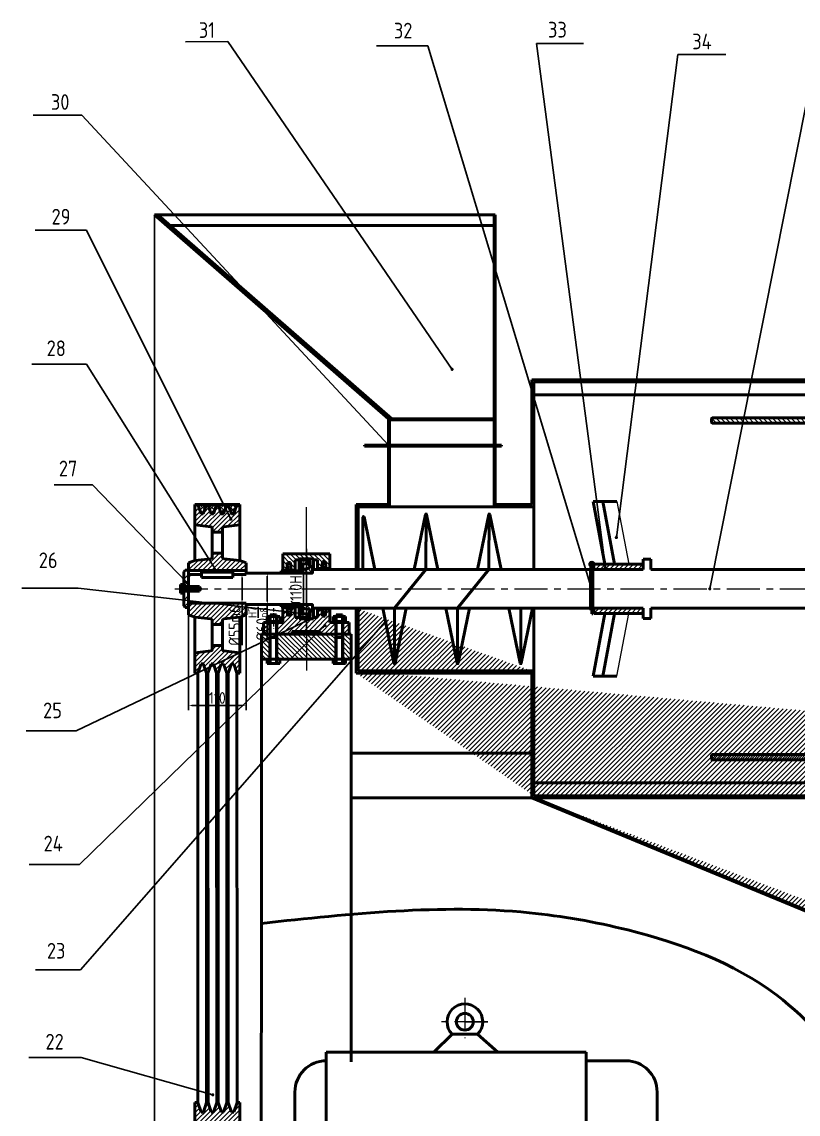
# Model space of a CAD drawing. Extents: x -3213 to 3982, y -2037 to 3878.
# Drawn here: x -3174 to -1688, y 1749 to 3839 of the extents above; entities that cross this region are included whole.
import ezdxf

# ---------------------------------------------------------------- set-up
doc = ezdxf.new("R2010")
doc.units = 0
doc.linetypes.add('CENTERX2', pattern=[101.6, 63.5, -12.7, 12.7, -12.7])
doc.linetypes.add('DASHED2', pattern=[9.525, 6.35, -3.175])
doc.layers.get('0').update_dxf_attribs({"linetype": 'CONTINUOUS'})
doc.layers.get('Defpoints').update_dxf_attribs({"linetype": 'CONTINUOUS'})
for name, color, linetype, lineweight in [('抛面线', 7, 'CONTINUOUS', 15), ('标注层', 3, 'CONTINUOUS', 25), ('点划线', 1, 'CENTERX2', 9), ('粗实线', 7, 'CONTINUOUS', 50), ('细实线', 5, 'CONTINUOUS', 20), ('虚线', 4, 'DASHED2', 9)]:
    doc.layers.add(name, color=color, linetype=linetype, lineweight=lineweight)
doc.styles.get("Standard").update_dxf_attribs({"font": 'gbenor.shx'})
doc.styles.add('工程字', font='gbenor.shx', dxfattribs={"bigfont": 'gbcbig.shx'})
doc.dimstyles.new('标注样式', dxfattribs={"dimscale": 6, "dimtxt": 3.75, "dimasz": 1, "dimexe": 1.5, "dimexo": 0, "dimgap": 0.5, "dimtad": 1, "dimdec": 0, "dimdsep": 46, "dimtxsty": '工程字', "dimcen": 0, "dimadec": 1, "dimazin": 0, "dimtfac": 0.7, "dimtdec": 0, "dimtmove": 0, "dimatfit": 3, "dimldrblk": 'DOT', "dimfxl": 1, "dimtzin": 0, "dimarcsym": 0})
doc.dimstyles.new('标注样式$0', dxfattribs={"dimscale": 6, "dimtxt": 3.75, "dimasz": 1, "dimexe": 1.5, "dimexo": 0, "dimgap": 0.5, "dimtad": 1, "dimdec": 0, "dimdsep": 46, "dimtxsty": '工程字', "dimcen": 0, "dimadec": 1, "dimazin": 0, "dimtfac": 0.7, "dimtdec": 0, "dimtmove": 0, "dimatfit": 3, "dimldrblk": 'DOT', "dimfxl": 1, "dimtzin": 0, "dimarcsym": 0})

# ---------------------------------------------------------------- blocks, each defined once
blk = doc.blocks.new('_Dot')
at = {"color": 0, "lineweight": -2}
blk.add_line((-0.5, 0), (-1, 0), dxfattribs=at)
at = {"color": 0, "const_width": 0.5}
blk.add_lwpolyline([(-0.25, 0, 1), (0.25, 0, 1)], format="xyb", close=True, dxfattribs=at)
blk = doc.blocks.new('*D20')
at = {"layer": 'Defpoints', "color": 0}
for p in [(-2919.8, 3469.8), (533.8, 1228.9), (533.8, 587.9)]:
    blk.add_point(p, dxfattribs=at)
at = {"layer": '标注层', "color": 0, "lineweight": -2}
for p, q in [((-2919.8, 3469.8), (-2919.8, 578.9)), ((533.8, 1228.9), (533.8, 578.9)), ((-2913.8, 587.9), (527.8, 587.9))]:
    blk.add_line(p, q, dxfattribs=at)
at = {"layer": '标注层', "color": 0}
for points in [[(-2913.8, 588.9), (-2913.8, 586.9), (-2919.8, 587.9)], [(527.8, 588.9), (527.8, 586.9), (533.8, 587.9)]]:
    blk.add_solid(points, dxfattribs=at)
at = {"layer": '标注层', "color": 0, "insert": (-1193, 602.2), "char_height": 22.5, "attachment_point": 5, "style": '工程字'}
blk.add_mtext('3454', dxfattribs=at)
blk = doc.blocks.new('*D21')
at = {"layer": 'Defpoints', "color": 0}
for p in [(-2854.7, 2729.9), (-2744.7, 2726.9), (-2744.7, 2531.3)]:
    blk.add_point(p, dxfattribs=at)
at = {"layer": '标注层', "color": 0, "lineweight": -2}
for p, q in [((-2854.7, 2729.9), (-2854.7, 2522.3)), ((-2744.7, 2726.9), (-2744.7, 2522.3)), ((-2848.7, 2531.3), (-2750.7, 2531.3))]:
    blk.add_line(p, q, dxfattribs=at)
at = {"layer": '标注层', "color": 0}
for points in [[(-2848.7, 2532.3), (-2848.7, 2530.3), (-2854.7, 2531.3)], [(-2750.7, 2532.3), (-2750.7, 2530.3), (-2744.7, 2531.3)]]:
    blk.add_solid(points, dxfattribs=at)
at = {"layer": '标注层', "color": 0, "insert": (-2799.7, 2545.6), "char_height": 22.5, "attachment_point": 5, "style": '工程字'}
blk.add_mtext('110', dxfattribs=at)
blk = doc.blocks.new('*D22')
at = {"layer": 'Defpoints', "color": 0}
for p in [(-2704.4, 2784.4), (-2704.4, 2724.4), (-2704, 2724.4)]:
    blk.add_point(p, dxfattribs=at)
at = {"layer": '标注层', "color": 0, "lineweight": -2}
for p, q in [((-2704.4, 2784.4), (-2695, 2784.4)), ((-2704, 2778.4), (-2704, 2730.4)), ((-2704.4, 2724.4), (-2695, 2724.4)), ((-2704, 2724.4), (-2704, 2656.4))]:
    blk.add_line(p, q, dxfattribs=at)
at = {"layer": '标注层', "color": 0}
for points in [[(-2705, 2778.4), (-2703, 2778.4), (-2704, 2784.4)], [(-2705, 2730.4), (-2703, 2730.4), (-2704, 2724.4)]]:
    blk.add_solid(points, dxfattribs=at)
at = {"layer": '标注层', "color": 0, "insert": (-2721.5, 2687.4), "char_height": 22.5, "attachment_point": 5, "rotation": 90, "style": '工程字'}
blk.add_mtext('%%C60{\\H0.7x;\\SH7/n8;}', dxfattribs=at)
blk = doc.blocks.new('*D23')
at = {"layer": 'Defpoints', "color": 0}
for p in [(-2747.7, 2781.9), (-2752.4, 2726.9), (-2747.7, 2726.9)]:
    blk.add_point(p, dxfattribs=at)
at = {"layer": '标注层', "color": 0, "lineweight": -2}
for p, q in [((-2747.7, 2781.9), (-2761.4, 2781.9)), ((-2752.4, 2775.9), (-2752.4, 2732.9)), ((-2747.7, 2726.9), (-2761.4, 2726.9)), ((-2752.4, 2726.9), (-2752.4, 2646.5))]:
    blk.add_line(p, q, dxfattribs=at)
at = {"layer": '标注层', "color": 0}
for points in [[(-2753.4, 2775.9), (-2751.4, 2775.9), (-2752.4, 2781.9)], [(-2753.4, 2732.9), (-2751.4, 2732.9), (-2752.4, 2726.9)]]:
    blk.add_solid(points, dxfattribs=at)
at = {"layer": '标注层', "color": 0, "insert": (-2766.7, 2683.7), "char_height": 22.5, "attachment_point": 5, "rotation": 90, "style": '工程字'}
blk.add_mtext('%%C55m6', dxfattribs=at)
blk = doc.blocks.new('*D24')
at = {"layer": 'Defpoints', "color": 0}
for p in [(-2629.3, 2809.4), (-2635, 2699.4), (-2629.3, 2699.4)]:
    blk.add_point(p, dxfattribs=at)
at = {"layer": '标注层', "color": 0, "lineweight": -2}
for p, q in [((-2629.3, 2809.4), (-2644, 2809.4)), ((-2635, 2803.4), (-2635, 2705.4)), ((-2629.3, 2699.4), (-2644, 2699.4))]:
    blk.add_line(p, q, dxfattribs=at)
at = {"layer": '标注层', "color": 0}
for points in [[(-2636, 2803.4), (-2634, 2803.4), (-2635, 2809.4)], [(-2636, 2705.4), (-2634, 2705.4), (-2635, 2699.4)]]:
    blk.add_solid(points, dxfattribs=at)
at = {"layer": '标注层', "color": 0, "insert": (-2649.3, 2754.4), "char_height": 22.5, "attachment_point": 5, "rotation": 90, "style": '工程字'}
blk.add_mtext('%%C110H7', dxfattribs=at)

msp = doc.modelspace()

# ---------------------------------------------------------------- hatches: boundary and pattern name
at = {"layer": '细实线'}
h = msp.add_hatch(dxfattribs=at)
h.set_pattern_fill('ANSI31', color=256, scale=2, angle=45, style=0)
h.set_pattern_definition([(90, (-2919.776, 3079.4535), (-6.35, 1e-15), [])])
h.paths.add_polyline_path([(-2913.7, 3469.8), (-2465.9, 3079.5), (-2472, 3079.5), (-2919.8, 3469.8)])
h = msp.add_hatch(dxfattribs=at)
h.set_pattern_fill('ANSI31', color=256, scale=2, style=0)
h.set_pattern_definition([(45, (-2270.203, 3079.4535), (-4.49013, 4.49013), [])])
h.paths.add_polyline_path([(-2270.2, 3469.8), (-2268.2, 3469.8), (-2268.2, 3079.5), (-2270.2, 3079.5)])
h = msp.add_hatch(dxfattribs=at)
h.set_pattern_fill('ANSI31', color=256, scale=2, style=0)
h.set_pattern_definition([(45, (-2270.203, 2809.8553), (-4.490128, 4.490128), [])])
h.paths.add_polyline_path([(-2270.2, 3027.2), (-2268.2, 3027.2), (-2268.2, 2915.6), (-2197.9, 2915.6), (-2197.9, 3154.4), (202.1, 3154.4), (202.1, 2809.9), (198.1, 2809.9), (198.1, 3150.4), (-2193.9, 3150.4), (-2193.9, 2911.6), (-2197.9, 2911.6), (-2270.2, 2911.6)])
h = msp.add_hatch(dxfattribs=at)
h.set_pattern_fill('ANSI31', color=256, scale=2, style=0)
h.set_pattern_definition([(45, (-2472.022, 3029.2065), (-4.49013, 4.49013), [])])
h.paths.add_polyline_path([(-2268.2, 3079.5), (-2270.2, 3079.5), (-2465.9, 3079.5), (-2472, 3079.5), (-2472, 3029.2), (-2470, 3029.2), (-2470, 3077.5), (-2270.2, 3077.5), (-2270.2, 3029.2), (-2268.2, 3029.2)])
h = msp.add_hatch(dxfattribs=at)
h.set_pattern_fill('ANSI31', color=256, scale=2, style=0)
h.set_pattern_definition([(135, (167.0265, 3071.4916), (4.490128, 4.490128), [])])
h.paths.add_polyline_path([(-79.7, 3081.5), (165.5, 3081.5, -0.414214), (167, 3080), (167, 3073, -0.414214), (165.5, 3071.5), (-79.7, 3071.5)])
h.paths.add_polyline_path([(-1117.6, 3081.5), (-844.2, 3081.5), (-109.7, 3081.5), (-109.7, 3071.5), (-844.2, 3071.5), (-1117.6, 3071.5)])
h.paths.add_polyline_path([(-1578.6, 3081.5), (-1117.6, 3081.5), (-1117.6, 3071.5), (-1578.6, 3071.5)])
h.paths.add_polyline_path([(-1853.8, 3081.5), (-1853.8, 3071.5), (-1608.6, 3071.5), (-1608.6, 3081.5)])
h = msp.add_hatch(dxfattribs=at)
h.set_pattern_fill('ANSI31', color=256, scale=2, style=0)
h.set_pattern_definition([(45, (-2534.188, 2791.42), (-4.49013, 4.49013), [])])
h.paths.add_polyline_path([(-2472, 2911.6), (-2470, 2911.6), (-2470, 3027.2), (-2472, 3027.2), (-2472, 2915.6), (-2534.2, 2915.6), (-2534.2, 2791.4), (-2530.2, 2791.4), (-2530.2, 2911.6)])
h = msp.add_hatch(dxfattribs=at)
h.set_pattern_fill('ANSI31', color=256, scale=2, style=0)
h.set_pattern_definition([(45, (-2854.6596, 2592.92), (-4.49013, 4.49013), [])])
h.paths.add_polyline_path([(-2756.6, 2915.9), (-2762.2, 2915.9), (-2768.4, 2897.9), (-2772.7, 2897.9), (-2778.9, 2915.9), (-2781.7, 2915.9), (-2787.9, 2897.9), (-2792.1, 2897.9), (-2798.3, 2915.9), (-2801, 2915.9), (-2807.2, 2897.9), (-2811.5, 2897.9), (-2817.7, 2915.9), (-2820.4, 2915.9), (-2826.6, 2897.9), (-2830.9, 2897.9), (-2837.1, 2915.9), (-2842.8, 2915.9), (-2842.8, 2876.9), (-2812.3, 2873.2, -0.379732), (-2809.7, 2870.2), (-2809.7, 2862.6), (-2791.5, 2862.6), (-2789.7, 2864.5), (-2789.7, 2870.2, -0.379732), (-2787, 2873.2), (-2756.6, 2876.9)])
h.paths.add_polyline_path([(-2756.6, 2808.4), (-2787, 2812, -0.379732), (-2789.7, 2815), (-2789.7, 2822.6), (-2809.7, 2822.6), (-2809.7, 2815, -0.379732), (-2812.3, 2812), (-2842.8, 2808.4), (-2854, 2804.7), (-2854.7, 2804), (-2854.7, 2789.2), (-2744.7, 2789.2), (-2744.7, 2804.4)])
h.paths.add_polyline_path([(-2744.7, 2726.9), (-2746.2, 2726.9), (-2747.7, 2726.9), (-2851.7, 2726.9), (-2854.7, 2729.9), (-2854.7, 2704.4), (-2842.8, 2700.5), (-2812.3, 2696.8, -0.379732), (-2809.7, 2693.8), (-2809.7, 2686.2), (-2789.7, 2686.2), (-2789.7, 2693.8, -0.379732), (-2787, 2696.8), (-2756.6, 2700.5), (-2744.7, 2704.4)])
h.paths.add_polyline_path([(-2756.6, 2632), (-2787, 2635.6, -0.379732), (-2789.7, 2638.6), (-2789.7, 2646.2), (-2809.7, 2646.2), (-2809.7, 2638.6, -0.379732), (-2812.3, 2635.6), (-2842.5, 2632), (-2842.8, 2631.8), (-2842.8, 2592.9), (-2837.1, 2592.9), (-2830.9, 2610.9), (-2826.6, 2610.9), (-2820.4, 2592.9), (-2817.7, 2592.9), (-2811.5, 2610.9), (-2807.2, 2610.9), (-2801, 2592.9), (-2798.3, 2592.9), (-2792.1, 2610.9), (-2787.9, 2610.9), (-2781.7, 2592.9), (-2778.9, 2592.9), (-2772.7, 2610.9), (-2768.4, 2610.9), (-2762.2, 2592.9), (-2756.6, 2592.9)])
h = msp.add_hatch(dxfattribs=at)
h.set_pattern_fill('ANSI37', color=256, scale=2, style=0)
h.set_pattern_definition([(45, (-2837.137, 1563.2), (-4.490128, 4.490128), []), (135, (-2837.137, 1563.2), (-4.490128, -4.490128), [])])
h.paths.add_polyline_path([(-2820.4, 2915.9), (-2837.1, 2915.9), (-2831.5, 2899.5), (-2826, 2899.5)])
h.paths.add_polyline_path([(-2801, 2915.9), (-2817.7, 2915.9), (-2812, 2899.5), (-2806.6, 2899.5)])
h.paths.add_polyline_path([(-2781.7, 2915.9), (-2798.3, 2915.9), (-2792.7, 2899.5), (-2787.3, 2899.5)])
h.paths.add_polyline_path([(-2762.2, 2915.9), (-2778.9, 2915.9), (-2773.3, 2899.5), (-2767.8, 2899.5)])
h.paths.add_polyline_path([(-2826, 1580.1), (-2831.1, 1580.1), (-2835.6, 1567.2), (-2821.6, 1567.2)])
h.paths.add_polyline_path([(-2821.6, 1567.2), (-2835.6, 1567.2), (-2836.9, 1563.2), (-2820.2, 1563.2)])
h.paths.add_polyline_path([(-2806.6, 1580.2), (-2811.6, 1580.2), (-2816.1, 1567.2), (-2802.2, 1567.2)])
h.paths.add_polyline_path([(-2802.2, 1567.2), (-2816.1, 1567.2), (-2817.5, 1563.2), (-2800.8, 1563.2)])
h.paths.add_polyline_path([(-2787.3, 1580.2), (-2792.3, 1580.2), (-2796.8, 1567.2), (-2782.8, 1567.2)])
h.paths.add_polyline_path([(-2782.8, 1567.2), (-2796.8, 1567.2), (-2798.1, 1563.2), (-2781.5, 1563.2)])
h.paths.add_polyline_path([(-2767.8, 1580.1), (-2772.9, 1580.1), (-2777.4, 1567.2), (-2763.4, 1567.2)])
h.paths.add_polyline_path([(-2763.4, 1567.2), (-2777.4, 1567.2), (-2778.7, 1563.2), (-2762, 1563.2)])
h = msp.add_hatch(dxfattribs=at)
h.set_pattern_fill('ANSI31', color=256, scale=2, angle=90, style=0)
h.set_pattern_definition([(135, (-2674.292, 2790.356), (-4.49013, -4.49013), [])])
h.paths.add_polyline_path([(-2584.3, 2821.5), (-2599.5, 2821.5), (-2602.3, 2821.5), (-2629.3, 2821.5), (-2629.3, 2811.9), (-2615.4, 2811.9), (-2615.4, 2809.6), (-2607.7, 2809.6), (-2607.7, 2793.1), (-2599.9, 2793.1), (-2598.5, 2806.8), (-2595.8, 2806.8), (-2593.1, 2806.8), (-2591.7, 2793.1), (-2584.3, 2793.1)])
h.paths.add_polyline_path([(-2629.3, 2821.5), (-2656.3, 2821.5), (-2659.1, 2821.5), (-2674.3, 2821.5), (-2674.3, 2790.4), (-2666.8, 2790.4), (-2665.3, 2805.1), (-2662.6, 2805.1), (-2659.9, 2805.1), (-2658.4, 2790.4), (-2650.9, 2790.4), (-2650.9, 2809.6), (-2643.2, 2809.6), (-2643.2, 2811.9), (-2629.3, 2811.9)])
h = msp.add_hatch(dxfattribs=at)
h.set_pattern_fill('ANSI37', color=256, angle=90, style=0)
h.set_pattern_definition([(135, (-2666.843, 2701.9927), (-2.245064, -2.245064), []), (225, (-2666.843, 2701.9927), (2.245064, -2.245064), [])])
h.paths.add_polyline_path([(-2666.8, 2790.4), (-2666.8, 2788.6), (-2658.4, 2788.6), (-2658.4, 2790.4), (-2659.9, 2805.1), (-2662.6, 2805.1), (-2665.3, 2805.1)])
h.paths.add_polyline_path([(-2599.9, 2793.1), (-2599.9, 2791.4), (-2591.7, 2791.4), (-2591.7, 2793.1), (-2593.1, 2806.8), (-2595.8, 2806.8), (-2598.5, 2806.8)])
h.paths.add_polyline_path([(-2665.3, 2703.7), (-2662.6, 2703.7), (-2659.9, 2703.7), (-2658.4, 2718.5), (-2658.4, 2720.2), (-2666.8, 2720.2), (-2666.8, 2718.5)])
h.paths.add_polyline_path([(-2598.5, 2702), (-2595.8, 2702), (-2593.1, 2702), (-2591.7, 2715.7), (-2591.7, 2717.4), (-2599.9, 2717.4), (-2599.9, 2715.7)])
h = msp.add_hatch(dxfattribs=at)
h.set_pattern_fill('ANSI31', color=256, scale=2, style=0)
h.set_pattern_definition([(135, (-2617.417, 2784.42), (4.4901, 4.4901), [])])
h.paths.add_polyline_path([(-2641.2, 2799.1), (-2641.2, 2807.4, -0.414214), (-2639.2, 2809.4), (-2624.2, 2809.4, -0.414214), (-2622.2, 2807.4), (-2622.2, 2805.9)])
h.paths.add_polyline_path([(-2639.4, 2784.4), (-2639.4, 2790.7), (-2635.4, 2792.1), (-2635.2, 2791.6), (-2622.2, 2794.6), (-2622.2, 2796.9), (-2617.4, 2796.9), (-2617.4, 2786.4, -0.414214), (-2619.4, 2784.4)])
h = msp.add_hatch(dxfattribs=at)
h.set_pattern_fill('ANSI31', color=256, scale=2, style=0)
h.set_pattern_definition([(45, (-2079.228, 2707.42), (-4.49013, 4.49013), [])])
h.paths.add_polyline_path([(-1984.8, 2791.4), (-1984.8, 2801.4), (-2079.2, 2801.4), (-2079.2, 2791.4)])
h.paths.add_polyline_path([(-2079.2, 2717.4), (-2079.2, 2707.4), (-1984.8, 2707.4), (-1984.8, 2717.4)])
h = msp.add_hatch(dxfattribs=at)
h.set_pattern_fill('ANSI31', color=256, scale=3, style=0)
h.set_pattern_definition([(45, (-2863.963, 2718.92), (-6.7352, 6.7352), [])])
h.paths.add_polyline_path([(-2854.7, 2789.9), (-2861, 2789.9), (-2864, 2786.9), (-2864, 2762.4), (-2863.9, 2762.4), (-2863.9, 2758.9), (-2854.7, 2758.9), (-2854.7, 2778.9)])
h.paths.add_polyline_path([(-2854.7, 2749.9), (-2863.9, 2749.9), (-2863.9, 2746.4), (-2864, 2746.4), (-2864, 2721.9), (-2861, 2718.9), (-2854.7, 2718.9), (-2854.7, 2729.9)])
h = msp.add_hatch(dxfattribs=at)
h.set_pattern_fill('ANSI31', color=256, scale=2, style=0)
h.set_pattern_definition([(45, (-2677.3705, 2720.214), (-4.49013, 4.49013), [])])
h.paths.add_polyline_path([(-2639.4, 2788.6), (-2677.4, 2788.6), (-2677.4, 2784.4), (-2639.4, 2784.4)])
h.paths.add_polyline_path([(-2639.4, 2724.4), (-2677.4, 2724.4), (-2677.4, 2720.2), (-2639.4, 2720.2)])
h = msp.add_hatch(dxfattribs=at)
h.set_pattern_fill('ANSI31', color=256, scale=2, style=0)
h.set_pattern_definition([(45, (-2711.292, 2667.8867), (-4.49013, 4.49013), [])])
h.paths.add_polyline_path([(-2674.3, 2689.9), (-2685.7, 2689.9), (-2685.7, 2667.9), (-2656.3, 2667.9), (-2656.3, 2672.9), (-2629.3, 2672.9), (-2629.3, 2696.9), (-2643.2, 2696.9), (-2643.2, 2699.3), (-2650.9, 2699.3), (-2650.9, 2718.5), (-2658.4, 2718.5), (-2659.9, 2703.7), (-2662.6, 2703.7), (-2665.3, 2703.7), (-2666.8, 2718.5), (-2674.3, 2718.5)])
h.paths.add_polyline_path([(-2584.3, 2689.9), (-2584.3, 2715.7), (-2591.7, 2715.7), (-2593.1, 2702), (-2595.8, 2702), (-2598.5, 2702), (-2599.9, 2715.7), (-2607.7, 2715.7), (-2607.7, 2699.3), (-2615.4, 2699.3), (-2615.4, 2696.9), (-2629.3, 2696.9), (-2629.3, 2677.8), (-2629.3, 2672.9), (-2602.3, 2672.9), (-2602.3, 2667.9), (-2572.9, 2667.9), (-2572.9, 2689.9)])
h.paths.add_polyline_path([(-2559.7, 2667.9), (-2555.2, 2667.9), (-2547.3, 2667.9), (-2547.3, 2689.9), (-2559.7, 2689.9)])
h.paths.add_polyline_path([(-2711.3, 2667.9), (-2698.9, 2667.9), (-2698.9, 2689.9), (-2711.3, 2689.9)])
h = msp.add_hatch(dxfattribs=at)
h.set_pattern_fill('ANSI31', color=256, scale=2, angle=90, style=0)
h.set_pattern_definition([(135, (-2641.167, 2699.42), (-4.4901, -4.4901), [])])
h.paths.add_polyline_path([(-2629.3, 2705.5), (-2641.2, 2709.8), (-2641.2, 2701.4, 0.414214), (-2639.2, 2699.4), (-2629.3, 2699.4)])
h.paths.add_polyline_path([(-2617.4, 2722.4, 0.414214), (-2619.4, 2724.4), (-2629.3, 2724.4), (-2629.3, 2715.9), (-2622.2, 2714.3), (-2622.2, 2711.9), (-2617.4, 2711.9)])
h.paths.add_polyline_path([(-2629.3, 2724.4), (-2639.4, 2724.4), (-2639.4, 2718.2), (-2635.4, 2716.7), (-2635.2, 2717.3), (-2629.3, 2715.9)])
h = msp.add_hatch(dxfattribs=at)
h.set_pattern_fill('ANSI31', color=256, scale=2, style=0)
h.set_pattern_definition([(45, (-2534.188, 2354.42), (-4.490128, 4.490128), [])])
h.paths.add_polyline_path([(196.9, 2354.4), (-2192.6, 2354.4)], flags=16)
edge = h.paths.add_edge_path()
edge.add_line((202.1, 2699), (198.1, 2699))
edge.add_line((198.1, 2358.4), (198.1, 2699.9))
edge.add_line((202.1, 2354.4), (202.1, 2699))
edge.add_line((196.9, 2354.4), (202.1, 2354.4))
edge.add_line((198.1, 2358.4), (-2193.9, 2358.4))
edge.add_line((-2197.9, 2354.4), (-2197.9, 2593.3))
edge.add_line((-2193.9, 2597.3), (-2193.9, 2358.4))
edge.add_line((-2534.2, 2593.3), (-2197.9, 2593.3))
edge.add_line((-2530.2, 2597.3), (-2197.9, 2597.3))
edge.add_line((-2534.2, 2717.4), (-2534.2, 2593.3))
edge.add_line((-2530.2, 2717.4), (-2530.2, 2597.3))
h = msp.add_hatch(dxfattribs=at)
h.set_pattern_fill('ANSI31', color=256, scale=2, angle=90, style=0)
h.set_pattern_definition([(135, (-2715.214, 2619.899), (-4.49013, -4.49013), [])])
h.paths.add_polyline_path([(-2685.7, 2619.9), (-2629.3, 2619.9), (-2629.3, 2667.9), (-2656.3, 2667.9), (-2685.7, 2667.9)])
h.paths.add_polyline_path([(-2629.3, 2619.9), (-2572.9, 2619.9), (-2572.9, 2667.9), (-2602.3, 2667.9), (-2629.3, 2667.9)])
h.paths.add_polyline_path([(-2543.4, 2667.9), (-2555.2, 2667.9), (-2559.7, 2667.9), (-2559.7, 2619.9), (-2543.4, 2619.9)])
h.paths.add_polyline_path([(-2715.2, 2619.9), (-2698.9, 2619.9), (-2698.9, 2667.9), (-2715.2, 2667.9)])
h = msp.add_hatch(dxfattribs=at)
h.set_pattern_fill('ANSI31', color=256, scale=2, style=0)
h.set_pattern_definition([(225, (167.0265, 2437.3485), (4.490128, -4.490128), [])])
h.paths.add_polyline_path([(-79.7, 2427.3), (165.5, 2427.3, 0.414214), (167, 2428.8), (167, 2435.8, 0.414214), (165.5, 2437.3), (-79.7, 2437.3)])
h.paths.add_polyline_path([(-1117.6, 2427.3), (-844.2, 2427.3), (-109.7, 2427.3), (-109.7, 2437.3), (-844.2, 2437.3), (-1117.6, 2437.3)])
h.paths.add_polyline_path([(-1578.6, 2427.3), (-1117.6, 2427.3), (-1117.6, 2437.3), (-1578.6, 2437.3)])
h.paths.add_polyline_path([(-1853.8, 2427.3), (-1853.8, 2437.3), (-1608.6, 2437.3), (-1608.6, 2427.3)])
h = msp.add_hatch(dxfattribs=at)
h.set_pattern_fill('ANSI31', color=256, scale=2, style=0)
h.set_pattern_definition([(45, (-2197.874, 1870.033), (-4.490128, 4.490128), [])])
h.paths.add_polyline_path([(-1085.1, 1895), (-1085.1, 1872), (-910.6, 1872.1), (-910.6, 1895.1)], flags=16)
edge = h.paths.add_edge_path()
edge.add_line((-2192.6, 2354.4), (-1086.7, 1897))
edge.add_line((-2197.9, 2354.4), (-1087.1, 1895))
edge.add_line((-1087.1, 1895), (-1087.1, 1870))
edge.add_line((-909, 1897.1), (-1086.7, 1897))
edge.add_line((-908.6, 1870.1), (-1087.1, 1870))
edge.add_line((196.9, 2354.4), (-909, 1897.1))
edge.add_line((202.1, 2354.4), (-908.6, 1895.1))
edge.add_line((-908.6, 1895.1), (-908.6, 1870.1))
h = msp.add_hatch(dxfattribs=at)
h.set_pattern_fill('ANSI31', color=256, scale=2, style=0)
h.set_pattern_definition([(45, (-2842.568, 1563.2), (-4.49013, 4.49013), [])])
h.paths.add_polyline_path([(-2756.4, 1567.2), (-2763.4, 1567.2), (-2762, 1563.2), (-2756.4, 1563.2)])
h.paths.add_polyline_path([(-2796.8, 1567.2), (-2802.2, 1567.2), (-2800.8, 1563.2), (-2798.1, 1563.2)])
h.paths.add_polyline_path([(-2777.4, 1567.2), (-2782.8, 1567.2), (-2781.5, 1563.2), (-2778.7, 1563.2)])
h.paths.add_polyline_path([(-2816.1, 1567.2), (-2821.6, 1567.2), (-2820.2, 1563.2), (-2817.5, 1563.2)])
h.paths.add_polyline_path([(-2835.6, 1567.2), (-2842.6, 1567.2), (-2842.6, 1563.2), (-2836.9, 1563.2)])
h.paths.add_polyline_path([(-2830.7, 1581.2), (-2826.4, 1581.2), (-2821.6, 1567.2), (-2816.1, 1567.2), (-2811.3, 1581.2), (-2807, 1581.2), (-2802.2, 1567.2), (-2796.8, 1567.2), (-2791.9, 1581.2), (-2787.7, 1581.2), (-2782.8, 1567.2), (-2777.4, 1567.2), (-2772.5, 1581.2), (-2768.2, 1581.2), (-2763.4, 1567.2), (-2756.4, 1567.2), (-2756.4, 1617.2), (-2745.6, 1617.2, 0.414214), (-2742.6, 1620.2), (-2742.6, 1639.2), (-2745.6, 1642.2), (-2839.6, 1642.2), (-2842.6, 1644.3), (-2842.6, 1641.7), (-2842.6, 1600.6), (-2842.6, 1567.2), (-2835.6, 1567.2)])
h.paths.add_polyline_path([(-2742.6, 1714.2, 0.414214), (-2745.6, 1717.2), (-2756.4, 1717.2), (-2756.4, 1771.2), (-2762, 1771.2), (-2768.2, 1753.2), (-2772.5, 1753.2), (-2778.7, 1771.2), (-2781.5, 1771.2), (-2787.7, 1753.2), (-2791.9, 1753.2), (-2798.1, 1771.2), (-2800.8, 1771.2), (-2807, 1753.2), (-2811.3, 1753.2), (-2817.5, 1771.2), (-2820.2, 1771.2), (-2826.4, 1753.2), (-2830.7, 1753.2), (-2836.9, 1771.2), (-2842.6, 1771.2), (-2842.6, 1733.8), (-2842.6, 1696.2), (-2742.6, 1696.2)])

# ---------------------------------------------------------------- linework, layer by layer
at = {"layer": '抛面线'}
for p, q in [((-2035.1, 2921.6), (-2012.5, 2801.4)), ((-2035.1, 2587.3), (-2012.5, 2707.4))]:
    msp.add_line(p, q, dxfattribs=at)
at = {"layer": '点划线'}
for p, q in [((-2881.3, 2754.4), (-2717, 2754.4)), ((-2739.3, 2754.4), (426.2, 2754.4)), ((-2326, 1971.9), (-2326, 1894.7)), ((-2282, 1926), (-2375.6, 1926)), ((-2326, 1926), (-2282, 1926))]:
    msp.add_line(p, q, dxfattribs=at)
at = {"layer": '粗实线'}
for p, q in [((-2919.8, 3469.8), (-2472, 3079.5)), ((-2919.8, 3469.8), (-2913.7, 3469.8)), ((-2270.2, 3469.8), (-2913.7, 3469.8)), ((-2913.7, 3469.8), (-2465.9, 3079.5)), ((-2270.2, 3079.5), (-2270.2, 3469.8)), ((-2270.2, 3469.8), (-2268.2, 3469.8)), ((-2268.2, 3079.5), (-2268.2, 3469.8)), ((-2270.2, 3449.8), (-2890.7, 3449.8)), ((-2197.9, 3154.4), (-2197.9, 2915.6)), ((-2197.9, 3154.4), (202.1, 3154.4)), ((198.1, 3150.4), (-2193.9, 3150.4)), ((-2193.9, 3150.4), (-2193.9, 2911.6)), ((198.1, 3125.4), (-2193.9, 3125.4)), ((-2472, 3079.5), (-2472, 3029.2)), ((-2472, 3079.5), (-2465.9, 3079.5)), ((-2470, 3077.5), (-2470, 3029.2)), ((-2270.2, 3077.5), (-2470, 3077.5)), ((-2465.9, 3079.5), (-2270.2, 3079.5)), ((-2270.2, 3079.5), (-2268.2, 3079.5)), ((-2270.2, 3077.5), (-2270.2, 3029.2)), ((-2268.2, 3079.5), (-2268.2, 3029.2)), ((-1853.8, 3080.5), (-1853.8, 3072.5)), ((-1852.8, 3081.5), (-844.2, 3081.5)), ((-1852.8, 3071.5), (-844.2, 3071.5)), ((-2270.2, 3027.2), (-2518.3, 3027.2)), ((-2270.2, 3029.2), (-2518.1, 3029.2)), ((-2518.1, 3029.2), (-2518.1, 3027.2)), ((-2472, 3027.2), (-2472, 2915.6)), ((-2470, 3027.2), (-2470, 2911.6)), ((-2270.2, 3029.2), (-2256.1, 3029.2)), ((-2270.2, 3027.2), (-2270.2, 2911.6)), ((-2270.2, 3027.2), (-2268.2, 3027.2)), ((-2268.2, 3027.2), (-2268.2, 2915.6)), ((-2268.2, 3027.2), (-2256.1, 3027.2)), ((-2256.1, 3027.2), (-2256.1, 3029.2)), ((-2842.8, 2915.9), (-2837.1, 2915.9)), ((-2842.8, 2915.9), (-2842.8, 2808.4)), ((-2837.1, 2915.9), (-2830.9, 2897.9)), ((-2837.1, 2915.9), (-2762.2, 2915.9)), ((-2820.4, 2915.9), (-2826.6, 2897.9)), ((-2820.4, 2915.9), (-2817.7, 2915.9)), ((-2817.7, 2915.9), (-2811.5, 2897.9)), ((-2801, 2915.9), (-2807.2, 2897.9)), ((-2801, 2915.9), (-2798.3, 2915.9)), ((-2798.3, 2915.9), (-2792.1, 2897.9)), ((-2781.7, 2915.9), (-2787.9, 2897.9)), ((-2781.7, 2915.9), (-2778.9, 2915.9)), ((-2778.9, 2915.9), (-2772.7, 2897.9)), ((-2762.2, 2915.9), (-2768.4, 2897.9)), ((-2762.2, 2915.9), (-2756.6, 2915.9)), ((-2756.6, 2915.9), (-2756.6, 2808.4)), ((-2472, 2915.6), (-2534.2, 2915.6)), ((-2534.2, 2915.6), (-2534.2, 2791.4)), ((-2472, 2911.6), (-2530.2, 2911.6)), ((-2530.2, 2911.6), (-2530.2, 2791.4)), ((-2470, 2911.6), (-2472, 2911.6)), ((-2470, 2911.6), (-2270.2, 2911.6)), ((-2197.9, 2911.6), (-2270.2, 2911.6)), ((-2197.9, 2915.6), (-2268.2, 2915.6)), ((-2193.9, 2911.6), (-2197.9, 2911.6)), ((-2193.9, 2911.6), (-2193.9, 2791.4)), ((-2080.4, 2921.6), (-2057.9, 2801.4)), ((-2080.4, 2921.6), (-2035.1, 2921.6)), ((-2062.1, 2921.6), (-2039.6, 2801.4)), ((-2831.5, 2899.5), (-2826, 2899.5)), ((-2830.9, 2897.9), (-2826.6, 2897.9)), ((-2812, 2899.5), (-2806.6, 2899.5)), ((-2811.5, 2897.9), (-2807.2, 2897.9)), ((-2792.7, 2899.5), (-2787.3, 2899.5)), ((-2792.1, 2897.9), (-2787.9, 2897.9)), ((-2773.3, 2899.5), (-2767.8, 2899.5)), ((-2772.7, 2897.9), (-2768.4, 2897.9)), ((-2521, 2791.4), (-2521, 2891.8)), ((-2519, 2892), (-2498.4, 2791.4)), ((-2401.2, 2896.9), (-2422.8, 2791.4)), ((-2400.2, 2897.7), (-2400.4, 2791.4)), ((-2399.2, 2896.9), (-2377.6, 2791.4)), ((-2280.4, 2896.9), (-2302, 2791.4)), ((-2279.4, 2897.7), (-2279.8, 2796.7)), ((-2278.4, 2896.9), (-2256.8, 2791.4)), ((-2842.8, 2876.9), (-2812.3, 2873.2)), ((-2809.7, 2870.2), (-2809.7, 2815)), ((-2789.7, 2870.2), (-2789.7, 2815)), ((-2756.6, 2876.9), (-2787, 2873.2)), ((-2809.7, 2862.6), (-2789.7, 2862.6)), ((-2809.7, 2822.6), (-2789.7, 2822.6)), ((-2854.7, 2804.4), (-2842.8, 2808.4)), ((-2854.7, 2804.4), (-2854.7, 2778.9)), ((-2842.8, 2808.4), (-2812.3, 2812)), ((-2756.6, 2808.4), (-2787, 2812)), ((-2744.7, 2804.4), (-2756.6, 2808.4)), ((-2744.7, 2804.4), (-2744.7, 2781.9)), ((-2674.3, 2788.6), (-2674.3, 2821.5)), ((-2674.3, 2821.5), (-2659.1, 2821.5)), ((-2665.3, 2805.1), (-2666.8, 2790.4)), ((-2662.6, 2805.1), (-2665.3, 2805.1)), ((-2662.6, 2805.1), (-2659.9, 2805.1)), ((-2659.9, 2805.1), (-2658.4, 2790.4)), ((-2659.1, 2821.5), (-2656.3, 2821.5)), ((-2629.3, 2821.5), (-2656.3, 2821.5)), ((-2643.2, 2809.6), (-2650.9, 2809.6)), ((-2650.9, 2809.6), (-2650.9, 2788.6)), ((-2643.2, 2811.9), (-2643.2, 2788.6)), ((-2615.4, 2811.9), (-2643.2, 2811.9)), ((-2641.2, 2807.4), (-2641.2, 2788.6)), ((-2622.2, 2805.9), (-2641.2, 2799.1)), ((-2639.2, 2809.4), (-2624.2, 2809.4)), ((-2629.3, 2821.5), (-2602.3, 2821.5)), ((-2622.2, 2794.6), (-2625.8, 2804.6)), ((-2622.2, 2807.4), (-2622.2, 2796.9)), ((-2615.4, 2811.9), (-2615.4, 2791.4)), ((-2615.4, 2809.6), (-2607.7, 2809.6)), ((-2607.7, 2809.6), (-2607.7, 2791.4)), ((-2599.5, 2821.5), (-2602.3, 2821.5)), ((-2598.5, 2806.8), (-2599.9, 2793.1)), ((-2584.3, 2821.5), (-2599.5, 2821.5)), ((-2595.8, 2806.8), (-2598.5, 2806.8)), ((-2595.8, 2806.8), (-2593.1, 2806.8)), ((-2593.1, 2806.8), (-2591.7, 2793.1)), ((-2584.3, 2791.4), (-2584.3, 2821.5)), ((-1984.8, 2801.4), (-2079.2, 2801.4)), ((-2079.2, 2801.4), (-2079.2, 2791.4)), ((-1984.8, 2791.4), (-1984.8, 2811.4)), ((-1984.8, 2811.4), (-1984.8, 2811.4)), ((-1984.8, 2811.4), (-1969.8, 2811.4)), ((-1969.8, 2811.4), (-1969.8, 2811.4)), ((-1969.8, 2811.4), (-1969.8, 2791.4)), ((-2861, 2789.9), (-2864, 2786.9)), ((-2864, 2786.9), (-2864, 2762.4)), ((-2854.7, 2789.9), (-2861, 2789.9)), ((-2854.7, 2789.2), (-2744.7, 2789.2)), ((-2851.7, 2781.9), (-2854.7, 2778.9)), ((-2829.7, 2781.9), (-2851.7, 2781.9)), ((-2829.7, 2786.2), (-2769.7, 2786.2)), ((-2829.7, 2786.2), (-2829.7, 2775.9)), ((-2769.7, 2786.2), (-2769.7, 2775.9)), ((-2769.7, 2781.9), (-2747.7, 2781.9)), ((-2747.7, 2781.9), (-2744.7, 2781.9)), ((-2746.2, 2781.9), (-2744.7, 2781.9)), ((-2639.2, 2784.4), (-2744.7, 2784.4)), ((-2639.4, 2788.6), (-2677.4, 2788.6)), ((-2677.4, 2788.6), (-2677.4, 2784.4)), ((-2674.3, 2790.4), (-2666.8, 2790.4)), ((-2666.8, 2790.4), (-2666.8, 2788.6)), ((-2658.4, 2790.4), (-2650.9, 2790.4)), ((-2658.4, 2790.4), (-2658.4, 2788.6)), ((-2635.4, 2792.1), (-2639.5, 2790.7)), ((-2639.4, 2790.7), (-2639.4, 2784.4)), ((-2617.4, 2784.4), (-2639.2, 2784.4)), ((-2638.7, 2799.9), (-2635.2, 2791.6)), ((-2622.2, 2794.6), (-2635.2, 2791.6)), ((-2617.4, 2796.9), (-2622.2, 2796.9)), ((-2622.2, 2796.9), (-2622.2, 2794.6)), ((-2617.4, 2796.9), (-2617.4, 2784.4)), ((-2617.4, 2791.4), (-1984.8, 2791.4)), ((-2607.7, 2793.1), (-2599.9, 2793.1)), ((-2599.9, 2793.1), (-2599.9, 2791.4)), ((-2591.7, 2793.1), (-2591.7, 2791.4)), ((-2591.7, 2793.1), (-2584.3, 2793.1)), ((-2460.5, 2717.4), (-2400.4, 2791.4)), ((-2279.8, 2791.4), (-2340.1, 2717.4)), ((-2279.8, 2796.7), (-2279.8, 2791.4)), ((-2085.4, 2791.4), (-2085.4, 2717.4)), ((-2085.2, 2797.4), (-2085.2, 2713.3)), ((-2083.2, 2798.6), (-2083.2, 2706.4)), ((-2083.2, 2798.6), (-2083.2, 2798.6)), ((-2081.2, 2797.4), (-2081.2, 2706.4)), ((-2081, 2791.4), (-2081, 2717.4)), ((-1969.8, 2791.4), (-1745, 2791.4)), ((-1745, 2791.4), (-1648.6, 2791.4)), ((-2870.3, 2762.4), (-2870.3, 2746.4)), ((-2870.3, 2762.4), (-2863.9, 2762.4)), ((-2864, 2762.4), (-2864, 2758.9)), ((-2863.9, 2762.4), (-2863.9, 2746.4)), ((-2854.7, 2778.9), (-2854.7, 2758.9)), ((-2829.7, 2775.9), (-2769.7, 2775.9)), ((-2870.3, 2758.4), (-2833.9, 2758.4)), ((-2870.3, 2750.4), (-2833.9, 2750.4)), ((-2870.3, 2746.4), (-2863.9, 2746.4)), ((-2864, 2758.9), (-2864, 2749.9)), ((-2864, 2749.9), (-2864, 2746.4)), ((-2864, 2721.9), (-2864, 2746.4)), ((-2863.9, 2758.9), (-2833.9, 2758.9)), ((-2863.9, 2749.9), (-2833.9, 2749.9)), ((-2859.4, 2758.4), (-2859.4, 2750.4)), ((-2854.7, 2758.9), (-2854.7, 2749.9)), ((-2854.7, 2749.9), (-2854.7, 2729.9)), ((-2833.9, 2758.9), (-2833.9, 2749.9)), ((-2833.9, 2758.4), (-2831.6, 2754.4)), ((-2833.9, 2750.4), (-2831.6, 2754.4)), ((-2861, 2718.9), (-2864, 2721.9)), ((-2854.7, 2718.9), (-2861, 2718.9)), ((-2854.7, 2704.4), (-2854.7, 2729.9)), ((-2851.7, 2726.9), (-2854.7, 2729.9)), ((-2851.7, 2726.9), (-2747.7, 2726.9)), ((-2851.7, 2726.9), (-2851.7, 2726.9)), ((-2747.7, 2726.9), (-2744.7, 2726.9)), ((-2746.2, 2726.9), (-2744.7, 2726.9)), ((-2744.7, 2704.4), (-2744.7, 2726.9)), ((-2617.4, 2724.4), (-2744.7, 2724.4)), ((-2677.4, 2720.2), (-2677.4, 2724.4)), ((-2639.4, 2720.2), (-2677.4, 2720.2)), ((-2674.3, 2720.2), (-2674.3, 2689.9)), ((-2674.3, 2718.5), (-2666.8, 2718.5)), ((-2666.8, 2718.5), (-2666.8, 2720.2)), ((-2665.3, 2703.7), (-2666.8, 2718.5)), ((-2659.9, 2703.7), (-2658.4, 2718.5)), ((-2658.4, 2718.5), (-2658.4, 2720.2)), ((-2658.4, 2718.5), (-2650.9, 2718.5)), ((-2650.9, 2699.3), (-2650.9, 2720.2)), ((-2643.2, 2696.9), (-2643.2, 2720.2)), ((-2641.2, 2701.4), (-2641.2, 2720.2)), ((-2635.4, 2716.7), (-2639.5, 2718.2)), ((-2639.4, 2718.2), (-2639.4, 2724.4)), ((-2638.7, 2708.9), (-2635.2, 2717.3)), ((-2622.2, 2714.3), (-2635.2, 2717.3)), ((-2617.4, 2711.9), (-2617.4, 2724.4)), ((-2617.4, 2717.4), (-1984.8, 2717.4)), ((-2615.4, 2696.9), (-2615.4, 2717.4)), ((-2607.7, 2699.3), (-2607.7, 2717.4)), ((-2599.9, 2715.7), (-2599.9, 2717.4)), ((-2591.7, 2715.7), (-2591.7, 2717.4)), ((-2584.3, 2689.9), (-2584.3, 2717.4)), ((-2534.2, 2717.4), (-2534.2, 2593.3)), ((-2530.2, 2717.4), (-2530.2, 2597.3)), ((-2483.2, 2717.4), (-2461.6, 2612)), ((-2460.6, 2611.2), (-2460.5, 2717.4)), ((-2438, 2717.4), (-2459.6, 2612)), ((-2362.4, 2717.4), (-2340.8, 2612)), ((-2339.8, 2611.2), (-2340.1, 2717.4)), ((-2317.2, 2717.4), (-2338.8, 2612)), ((-2241.6, 2717.4), (-2220, 2612)), ((-2219, 2611.2), (-2218.9, 2717.4)), ((-2196.4, 2717.4), (-2218, 2612)), ((-2193.9, 2717.4), (-2193.9, 2597.3)), ((-2079.2, 2707.4), (-2079.2, 2717.4)), ((-1984.8, 2717.4), (-1984.8, 2697.4)), ((-1969.8, 2697.4), (-1969.8, 2717.4)), ((-1969.8, 2717.4), (-1745, 2717.4)), ((-1745, 2717.4), (-1648.6, 2717.4)), ((-2854.7, 2704.4), (-2842.8, 2700.5)), ((-2842.8, 2592.9), (-2842.8, 2700.5)), ((-2842.8, 2700.5), (-2812.3, 2696.8)), ((-2756.6, 2700.5), (-2787, 2696.8)), ((-2744.7, 2704.4), (-2756.6, 2700.5)), ((-2756.6, 2592.9), (-2756.6, 2700.5)), ((-2704.3, 2701.3), (-2704.3, 2691.7)), ((-2680.3, 2701.3), (-2704.3, 2701.3)), ((-2698.3, 2704.4), (-2698.3, 2691.7)), ((-2698.3, 2704.4), (-2686.3, 2704.4)), ((-2686.3, 2704.4), (-2686.3, 2691.7)), ((-2680.3, 2701.3), (-2680.3, 2691.7)), ((-2662.6, 2703.7), (-2665.3, 2703.7)), ((-2662.6, 2703.7), (-2659.9, 2703.7)), ((-2643.2, 2699.3), (-2650.9, 2699.3)), ((-2615.4, 2696.9), (-2643.2, 2696.9)), ((-2622.2, 2702.9), (-2641.2, 2709.8)), ((-2639.2, 2699.4), (-2624.2, 2699.4)), ((-2622.2, 2714.3), (-2625.8, 2704.2)), ((-2622.2, 2711.9), (-2622.2, 2714.3)), ((-2622.2, 2701.4), (-2622.2, 2711.9)), ((-2617.4, 2711.9), (-2622.2, 2711.9)), ((-2615.4, 2699.3), (-2607.7, 2699.3)), ((-2607.7, 2715.7), (-2599.9, 2715.7)), ((-2598.5, 2702), (-2599.9, 2715.7)), ((-2595.8, 2702), (-2598.5, 2702)), ((-2595.8, 2702), (-2593.1, 2702)), ((-2593.1, 2702), (-2591.7, 2715.7)), ((-2591.7, 2715.7), (-2584.3, 2715.7)), ((-2578.3, 2701.3), (-2554.3, 2701.3)), ((-2578.3, 2701.3), (-2578.3, 2691.7)), ((-2572.3, 2704.4), (-2572.3, 2691.7)), ((-2560.3, 2704.4), (-2572.3, 2704.4)), ((-2560.3, 2704.4), (-2560.3, 2691.7)), ((-2554.3, 2701.3), (-2554.3, 2691.7)), ((-2085.2, 2713.3), (-2083.2, 2713.3)), ((-2083.2, 2706.4), (-2081.2, 2706.4)), ((-2080.4, 2587.3), (-2057.9, 2707.4)), ((-1984.8, 2707.4), (-2079.2, 2707.4)), ((-2062.1, 2587.3), (-2039.6, 2707.4)), ((-1984.8, 2697.4), (-1984.8, 2697.4)), ((-1984.8, 2697.4), (-1969.8, 2697.4)), ((-1969.8, 2697.4), (-1969.8, 2697.4)), ((-2809.7, 2638.6), (-2809.7, 2693.8)), ((-2809.7, 2686.2), (-2789.7, 2686.2)), ((-2789.7, 2638.6), (-2789.7, 2693.8)), ((-2711.3, 2667.9), (-2711.3, 2689.9)), ((-2674.3, 2689.9), (-2711.3, 2689.9)), ((-2705.8, 2691.7), (-2705.8, 2689.9)), ((-2678.8, 2691.7), (-2705.8, 2691.7)), ((-2698.9, 2689.9), (-2698.9, 2619.9)), ((-2698.3, 2689.9), (-2698.3, 2611.5)), ((-2686.3, 2689.9), (-2686.3, 2611.5)), ((-2685.7, 2689.9), (-2685.7, 2619.9)), ((-2678.8, 2691.7), (-2678.8, 2689.9)), ((-2584.3, 2689.9), (-2547.3, 2689.9)), ((-2579.8, 2691.7), (-2552.8, 2691.7)), ((-2579.8, 2691.7), (-2579.8, 2689.9)), ((-2572.9, 2689.9), (-2572.9, 2619.9)), ((-2572.3, 2689.9), (-2572.3, 2611.5)), ((-2560.3, 2689.9), (-2560.3, 2611.5)), ((-2559.7, 2689.9), (-2559.7, 2619.9)), ((-2552.8, 2691.7), (-2552.8, 2689.9)), ((-2547.3, 2689.9), (-2547.3, 2667.9)), ((-2715.2, 2667.9), (-2715.2, 2114.3)), ((-2715.2, 2667.9), (-2688.9, 2667.9)), ((-2686.3, 2661.3), (-2698.3, 2661.3)), ((-2656.3, 2667.9), (-2688.9, 2667.9)), ((-2656.3, 2667.9), (-2656.3, 2672.9)), ((-2656.3, 2672.9), (-2602.3, 2672.9)), ((-2656.3, 2667.9), (-2602.3, 2667.9)), ((-2602.3, 2667.9), (-2602.3, 2672.9)), ((-2602.3, 2667.9), (-2569.3, 2667.9)), ((-2572.3, 2661.3), (-2560.3, 2661.3)), ((-2569.3, 2667.9), (-2555.2, 2667.9)), ((-2555.2, 2667.9), (-2543.4, 2667.9)), ((-2543.4, 2667.9), (-2543.4, 2439.9)), ((-2842.8, 2632), (-2812.3, 2635.6)), ((-2809.7, 2646.2), (-2789.7, 2646.2)), ((-2756.6, 2632), (-2787, 2635.6)), ((-2543.4, 2619.9), (-2715.2, 2619.9)), ((-2704.3, 2619.9), (-2704.3, 2611.5)), ((-2680.3, 2619.9), (-2680.3, 2611.5)), ((-2578.3, 2619.9), (-2578.3, 2611.5)), ((-2554.3, 2619.9), (-2554.3, 2611.5)), ((-2842.8, 2592.9), (-2837.1, 2592.9)), ((-2837.1, 2592.9), (-2830.9, 2610.9)), ((-2837.1, 2592.9), (-2836.9, 1771.2)), ((-2830.9, 2610.9), (-2826.6, 2610.9)), ((-2820.4, 2592.9), (-2826.6, 2610.9)), ((-2820.4, 2592.9), (-2817.7, 2592.9)), ((-2820.4, 2592.9), (-2820.2, 1771.2)), ((-2817.7, 2592.9), (-2811.5, 2610.9)), ((-2817.7, 2592.9), (-2817.5, 1771.2)), ((-2811.5, 2610.9), (-2807.2, 2610.9)), ((-2801, 2592.9), (-2807.2, 2610.9)), ((-2801, 2592.9), (-2798.3, 2592.9)), ((-2801, 2592.9), (-2800.8, 1771.2)), ((-2798.3, 2592.9), (-2792.1, 2610.9)), ((-2798.3, 2592.9), (-2798.1, 1771.2)), ((-2792.1, 2610.9), (-2787.9, 2610.9)), ((-2781.7, 2592.9), (-2787.9, 2610.9)), ((-2781.7, 2592.9), (-2778.9, 2592.9)), ((-2781.7, 2592.9), (-2781.5, 1771.2)), ((-2778.9, 2592.9), (-2772.7, 2610.9)), ((-2778.9, 2592.9), (-2778.7, 1771.2)), ((-2772.7, 2610.9), (-2768.4, 2610.9)), ((-2762.2, 2592.9), (-2768.4, 2610.9)), ((-2762.2, 2592.9), (-2756.6, 2592.9)), ((-2762.2, 2592.9), (-2762, 1771.2)), ((-2704.3, 2611.5), (-2680.3, 2611.5)), ((-2554.3, 2611.5), (-2578.3, 2611.5)), ((-2534.2, 2593.3), (-2197.9, 2593.3)), ((-2530.2, 2597.3), (-2197.9, 2597.3)), ((-2193.9, 2597.3), (-2197.9, 2597.3)), ((-2197.9, 2354.4), (-2197.9, 2593.3)), ((-2193.9, 2597.3), (-2193.9, 2358.4)), ((-2080.4, 2587.3), (-2035.1, 2587.3)), ((-2197.9, 2439.9), (-2543.4, 2439.9)), ((-2543.4, 2439.9), (-2543.4, 2131.6)), ((-1853.8, 2428.3), (-1853.8, 2436.3)), ((-1852.8, 2437.3), (-844.2, 2437.3)), ((-1852.8, 2427.3), (-844.2, 2427.3)), ((198.1, 2383.4), (-2193.9, 2383.4)), ((-2543.4, 2354.4), (-2197.9, 2354.4)), ((-2197.9, 2354.4), (-1087.1, 1895)), ((-2192.6, 2354.4), (-2197.9, 2354.4)), ((198.1, 2358.4), (-2193.9, 2358.4)), ((196.9, 2354.4), (-2192.6, 2354.4)), ((-2192.6, 2354.4), (-1086.7, 1897)), ((196.9, 2354.4), (-2192.6, 2354.4)), ((-2715.2, 2114.3), (-2715.7, 1692.2)), ((-2543.4, 2131.6), (-2543.4, 1849.2)), ((-2385.5, 1868), (-2350.4, 1902.1)), ((-2350.4, 1902.1), (-2301.6, 1902.1)), ((-2301.6, 1902.1), (-2262.6, 1868)), ((-2591.2, 1868), (-2591.2, 1466.4)), ((-2591.2, 1868), (-2094, 1868)), ((-2094, 1868), (-2094, 1466.4)), ((-2018, 1851.4), (-2094, 1851.4)), ((-2651.2, 1791.4), (-2651.2, 1545.3)), ((-1958, 1791.4), (-1958, 1545.3)), ((-2842.6, 1771.2), (-2842.6, 1733.8)), ((-2842.6, 1771.2), (-2836.9, 1771.2)), ((-2836.9, 1771.2), (-2830.7, 1753.2)), ((-2820.2, 1771.2), (-2826.4, 1753.2)), ((-2820.2, 1771.2), (-2817.5, 1771.2)), ((-2817.5, 1771.2), (-2811.3, 1753.2)), ((-2800.8, 1771.2), (-2807, 1753.2)), ((-2800.8, 1771.2), (-2798.1, 1771.2)), ((-2798.1, 1771.2), (-2791.9, 1753.2)), ((-2781.5, 1771.2), (-2787.7, 1753.2)), ((-2781.5, 1771.2), (-2778.7, 1771.2)), ((-2778.7, 1771.2), (-2772.5, 1753.2)), ((-2762, 1771.2), (-2768.2, 1753.2)), ((-2762, 1771.2), (-2756.4, 1771.2)), ((-2756.4, 1771.2), (-2756.4, 1717.2)), ((-2830.7, 1753.2), (-2826.4, 1753.2)), ((-2811.3, 1753.2), (-2807, 1753.2)), ((-2791.9, 1753.2), (-2787.7, 1753.2)), ((-2772.5, 1753.2), (-2768.2, 1753.2))]:
    msp.add_line(p, q, dxfattribs=at)
msp.add_circle((-2326, 1926), 16, dxfattribs=at)
for centre, radius, start, end in [((-1852.8, 3080.5), 1, 90, 180), ((-1852.8, 3072.5), 1, 180, 270), ((-2520, 2891.8), 1, 11.5914, 180), ((-2400.2, 2896.7), 1, 11.5914, 168.4086), ((-2279.4, 2896.7), 1, 11.5914, 168.4086), ((-2812.7, 2870.2), 3, 0, 83.1734), ((-2786.7, 2870.2), 3, 96.8266, 180), ((-2812.7, 2815), 3, 276.8266, 0), ((-2786.7, 2815), 3, 180, 263.1734), ((-2639.2, 2807.4), 2, 90, 180), ((-2624.2, 2807.4), 2, 0, 90), ((-2083.2, 2801.4), 4, 306.8699, 233.1301), ((-2083.2, 2801.4), 2, 289.4712, 250.5288), ((-2619.4, 2786.4), 2, 270, 360), ((-2086.2, 2797.4), 1, 0, 53.1301), ((-2084.2, 2798.6), 1, 0, 70.5288), ((-2082.2, 2798.6), 1, 109.4712, 180), ((-2080.2, 2797.4), 1, 126.8699, 180), ((-2619.4, 2722.4), 2, 0, 90), ((-2812.7, 2693.8), 3, 0, 83.1734), ((-2786.7, 2693.8), 3, 96.8266, 180), ((-2639.2, 2701.4), 2, 180, 270), ((-2624.2, 2701.4), 2, 270, 0), ((-2812.7, 2638.6), 3, 276.8266, 0), ((-2786.7, 2638.6), 3, 180, 263.1734), ((-2460.6, 2612.2), 1, 191.5914, 348.4086), ((-2339.8, 2612.2), 1, 191.5914, 348.4086), ((-2219, 2612.2), 1, 191.5914, 348.4086), ((-1852.8, 2436.3), 1, 90, 180), ((-1852.8, 2428.3), 1, 180, 270), ((-2326, 1926), 34.1, 315.5017, 224.4983), ((-2591.2, 1791.4), 60, 90, 180), ((-2018, 1791.4), 60, 0, 90)]:
    msp.add_arc(centre, radius, start, end, dxfattribs=at)
msp.add_spline([(-2715.2, 2114.3), (-2202.9, 2134.6), (-2014.4, 2101.6), (-1729.2, 1976.9), (-1576.5, 1801.4), (-1467.3, 1444.4)], degree=3, dxfattribs=at)
at = {"layer": '细实线'}
for p, q in [((-2629.3, 2677.8), (-2629.3, 2910.7)), ((-2791.5, 2862.6), (-2789.7, 2864.5)), ((-2800.5, 2862.6), (-2799.7, 2863.4)), ((-2629.3, 2831.1), (-2629.3, 2598.2)), ((-2854.7, 2804), (-2854, 2804.7)), ((-2859.4, 2757.8), (-2833.9, 2757.8)), ((-2859.4, 2751), (-2833.9, 2751)), ((-2697.4, 2704.4), (-2697.4, 2701.3)), ((-2687.2, 2704.4), (-2687.2, 2701.3)), ((-2571.4, 2704.4), (-2571.4, 2701.3)), ((-2561.2, 2704.4), (-2561.2, 2701.3)), ((-2697.4, 2689.9), (-2697.4, 2661.3)), ((-2687.2, 2689.9), (-2687.2, 2661.3)), ((-2571.4, 2689.9), (-2571.4, 2661.3)), ((-2561.2, 2689.9), (-2561.2, 2661.3)), ((-2842.8, 2631.8), (-2842.5, 2632))]:
    msp.add_line(p, q, dxfattribs=at)
at = {"layer": '虚线'}
msp.add_line((-2692.3, 2717.5), (-2692.3, 2678.4), dxfattribs=at)

# ---------------------------------------------------------------- texts
at = {"layer": '标注层', "char_height": 30, "attachment_point": 5}
for s, insert, width in [('31', (-2819.7, 3823.6), 258.174), ('32', (-2444.1, 3822.6), 236.881), ('33', (-2148.8, 3824.3), 174.527), ('34', (-1872.2, 3801.8), 181.137), ('30', (-3100.4, 3686), 212.689), ('29', (-3098.8, 3466.5), 264.979), ('28', (-3107.9, 3214.7), 284.366), ('27', (-3085.3, 2984.7), 278.811), ('26', (-3123.4, 2809), 247.549), ('25', (-3115.1, 2521.8), 239.214), ('24', (-3113.8, 2266.9), 245.669), ('23', (-3108.1, 2061.8), 252.056), ('22', (-3111.1, 1887.8), 202.616)]:
    msp.add_mtext(s, dxfattribs=dict(at, insert=insert, width=width))

# ---------------------------------------------------------------- dimensions: what is measured, and where the dimension line sits
at = {"layer": '标注层'}
for base, p1, p2, picture, middle in [((533.8, 587.9), (-2919.8, 3469.8), (533.8, 1228.9), '*D20', (-1193, 602.2)), ((-2744.7, 2531.3), (-2854.7, 2729.9), (-2744.7, 2726.9), '*D21', (-2799.7, 2545.6))]:
    dim = msp.add_linear_dim(base=base, p1=p1, p2=p2, dimstyle='标注样式$0', dxfattribs=at)
    dim.commit()
    dim.dimension.update_dxf_attribs({"geometry": picture, "text_midpoint": middle})
for base, p1, p2, text, picture, middle in [((-2635, 2699.4), (-2629.3, 2809.4), (-2629.3, 2699.4), '%%C<>H7', '*D24', (-2649.3, 2754.4)), ((-2752.4, 2726.9), (-2747.7, 2781.9), (-2747.7, 2726.9), '%%C<>m6', '*D23', (-2766.7, 2683.7)), ((-2704, 2724.4), (-2704.4, 2784.4), (-2704.4, 2724.4), '%%C60{\\H0.7x;\\SH7/n8;}', '*D22', (-2721.5, 2687.4))]:
    dim = msp.add_linear_dim(base=base, p1=p1, p2=p2, angle=90, text=text, dimstyle='标注样式$0', dxfattribs=at)
    dim.commit()
    dim.dimension.update_dxf_attribs({"geometry": picture, "text_midpoint": middle})

# ---------------------------------------------------------------- leaders
for points in [[(-2350.4, 3174.4), (-2779.6, 3802), (-2860.5, 3801.1)], [(-2083.2, 2752.5), (-2396.7, 3793.3), (-2494.8, 3793.3)], [(-2057.1, 2794.7), (-2189.1, 3797.9), (-2099.1, 3798.1)], [(-1857.4, 2754.4), (-1651.3, 3791), (-1561.9, 3791)], [(-2036.1, 2852.6), (-1918.5, 3776.9), (-1826.3, 3776.9)], [(-2472, 3029.2), (-3059, 3660.5), (-3151.9, 3660.5)], [(-2773.9, 2887.7), (-3050, 3441), (-3148.2, 3441)], [(-2799.7, 2786.2), (-3050, 3184.1), (-3154.9, 3184.1)], [(-2857.8, 2766.6), (-3038.4, 2953.1), (-3112, 2953.1)], [(-2631.7, 2706.4), (-3065.7, 2755.6), (-3173.8, 2755.6)], [(-2595.1, 2709.3), (-3069.9, 2482.4), (-3165.8, 2482.4)], [(-2593.7, 2684.2), (-3063.7, 2227), (-3159.6, 2227)], [(-2477.9, 2691.8), (-3061.8, 2025.3), (-3147.4, 2025.3)], [(-2808.5, 1786.2), (-3060.2, 1857.3), (-3160.3, 1857.3)]]:
    msp.add_leader(points, dimstyle='标注样式', override={"dimgap": 0.5, "dimtad": 0}, dxfattribs=at)

doc.saveas('drawing.dxf')
